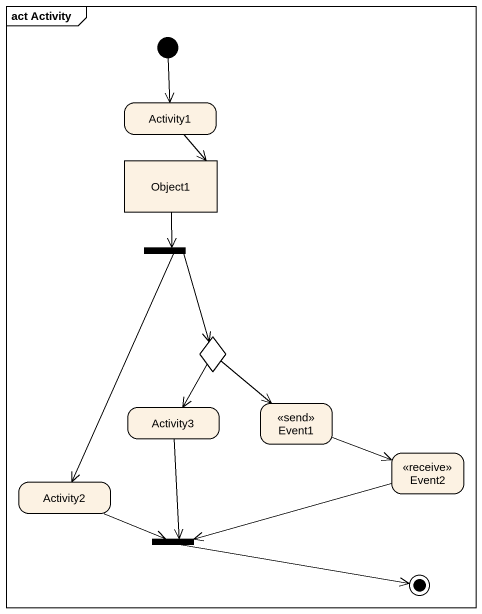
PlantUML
@startuml
mainframe act Activity
hide empty description
state Activity1
state Object1 <<object>>
state fork1 <<fork>>
state choice1 <<choice>>
state Activity3
state Event1 <<send>>
state Activity2
state Event2 <<receive>>
state fork2 <<join>>
[*] --> Activity1
Activity1 --> Object1
Object1 --> fork1
fork1 --> choice1
fork1 --> Activity2
choice1 --> Activity3
choice1 --> Event1
Activity3 --> fork2
Event1 -right-> Event2
Activity2 -right-> fork2
Event2 -left-> fork2
fork2 -right-> [*]
@enduml
